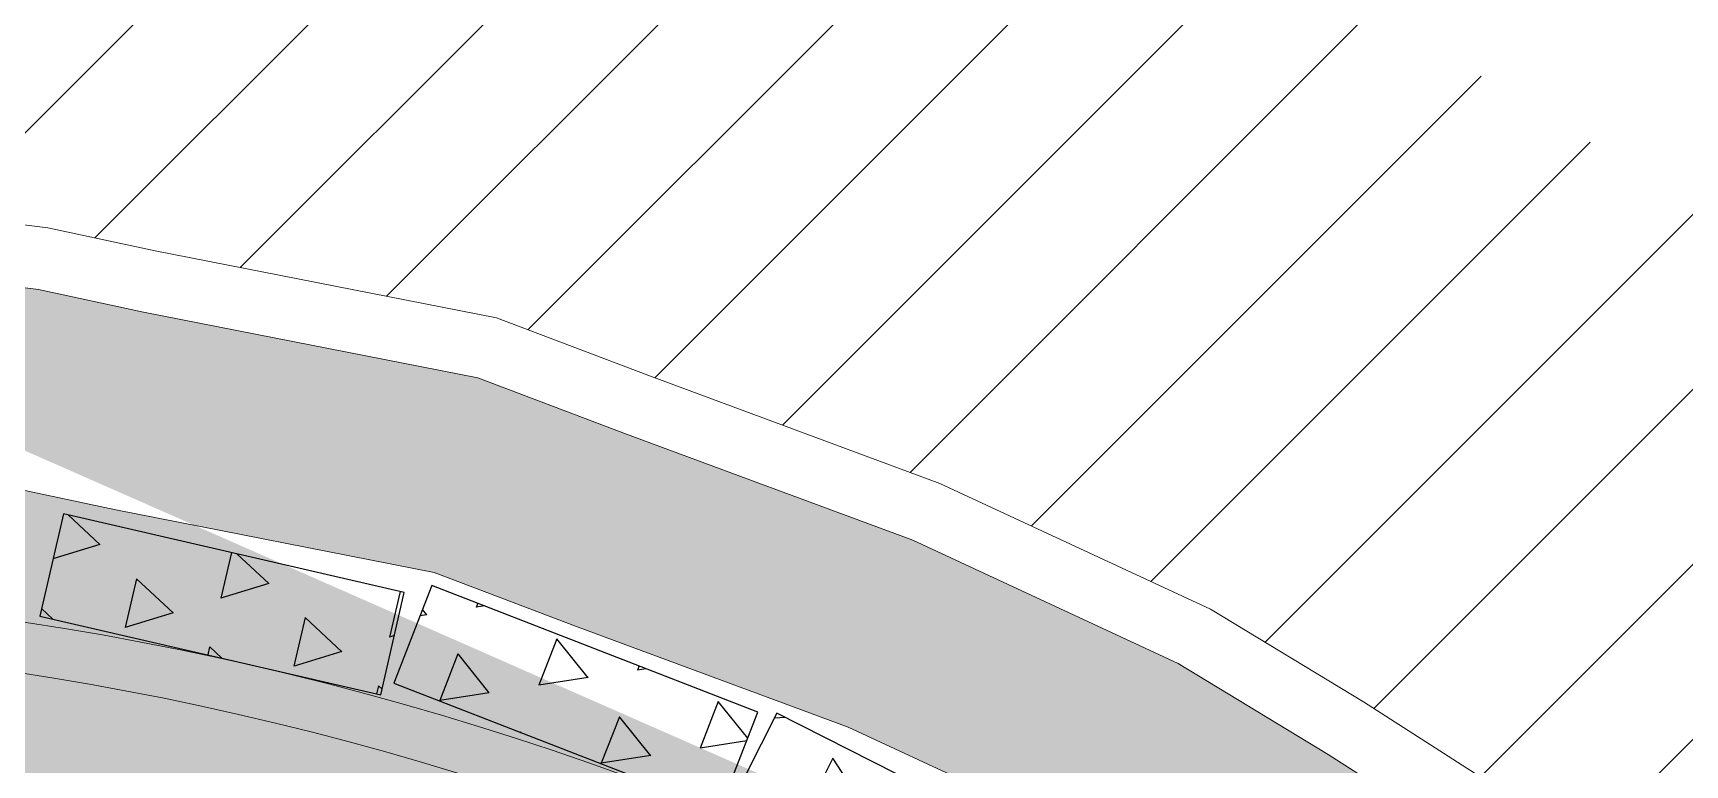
# Model space of a CAD drawing. Header units: millimetres. Extents: x -46762 to 217101, y -107409 to 31524.
# Drawn here: x 117469 to 118414, y -61217 to -60799 of the extents above; entities that cross this region are included whole.
import ezdxf

# ---------------------------------------------------------------- set-up
doc = ezdxf.new("R2010")
doc.units = ezdxf.units.MM

# ---------------------------------------------------------------- blocks, each defined once
blk = doc.blocks.new('затяж')
h = blk.add_hatch()
h.set_pattern_fill('TRIANG', scale=6, style=0)
h.set_pattern_definition([(59.99999999999999, (-60928.14965484699, 7032.150187674619), (-28.5749897581405, 49.49334591314033), [28.575, -28.575]), (120, (-60928.14965484699, 7032.150187674619), (-57.14998975814051, 5.913140350699564e-06), [28.57499999999999, -28.57499999999999]), (0, (-60942.43715484699, 7056.896887674618), (28.575, 49.49334), [28.575, -28.575])])
h.paths.add_polyline_path([(59094.13031474774, -5736.145065864868), (59094.13031474774, -5936.145065864868), (59034.13031474774, -5936.145065864868), (59034.13031474774, -5736.145065864868)])
at = {"color": 7}
blk.add_lwpolyline([(59094.13031474774, -5736.145065864868), (59094.13031474774, -5936.145065864868), (59034.13031474774, -5936.145065864868), (59034.13031474774, -5736.145065864868), (59094.13031474774, -5736.145065864868)], dxfattribs=at)

msp = doc.modelspace()

# ---------------------------------------------------------------- hatches: boundary and pattern name
at = {"lineweight": 0}
h = msp.add_hatch(dxfattribs=at)
h.set_pattern_fill('JIS_WOOD', scale=100, style=0)
h.set_pattern_definition([(45, (56195.76325502712, -58324.64049932285), (-49.99999991609842, 49.99999991609842), [])])
h.paths.add_polyline_path([(118750.6534083098, -61682.60945794475), (118752.1618696954, -61706.47995141597), (118077.335959124, -61582.50039623585), (118184.405920295, -61219.59797723568), (118348.9813645023, -61278.76440225547), (118383.5420986236, -61284.43236431377), (118372.1248235221, -61274.63384550296), (118334.618646199, -61248.08212775231), (118229.9147656879, -61180.92165640197), (118142.4009282779, -61127.81787509421), (117987.6888113358, -61055.97172512751), (117820.7092073889, -60994.17817127724), (117734.1855293716, -60961.33934482369), (117539.233634408, -60923.0274382624), (117477.9002337936, -60909.89197684226), (117359.155455072, -60895.09214854541), (117240.9472528315, -60885.11908793316), (117198.29455133, -60884.24012935422), (117155.6418498286, -60885.11908793316), (117037.4336475881, -60895.09214854541), (116918.6888688665, -60909.89197684226), (116857.355468252, -60923.0274382624), (116662.4035732884, -60961.33934482369), (116575.8798952712, -60994.17817127724), (116408.9002913243, -61055.97172512751), (116254.1881743822, -61127.81787509421), (116166.6743369722, -61180.92165640197), (116061.9704564611, -61248.08212775231), (116024.464279138, -61274.63384550296), (115880.6917520873, -61398.02211444307), (115850.9996498785, -61402.70744725284), (115825.9955316629, -61426.13584033466), (115813.4934725552, -61457.37323670161), (115669.3123174432, -61608.66463535051), (115676.0019449586, -61646.55016244807), (115575.6598376048, -61766.89325899729), (115459.709175726, -61931.80736048106), (115350.4481413626, -62114.5502097451), (115267.9444643723, -62301.7505053092), (115202.6884649063, -62461.55220290623), (115141.0438384059, -62654.33104957284), (115089.3423026176, -62924.61897410438), (115063.5134358043, -63258.64457685377), (115063.5134358043, -64263.94048848236), (119333.0756668558, -64263.94048848236), (119333.0756668558, -63258.64457685377), (119307.2468000424, -62924.61897410438), (119255.5452642542, -62654.33104957284), (119193.9006377538, -62461.55220290623), (119128.6446382878, -62301.7505053092), (119046.1409612974, -62114.5502097451), (118936.8799269341, -61931.80736048106), (118820.9292650552, -61766.89325899729)])
h.paths.add_polyline_path([(119046.055732599, -64581.17296892763), (119653.2928341847, -64452.10073849611), (119653.2928341847, -64132.12816369134), (119333.0756668558, -64200.19242376649), (119333.0756668558, -63258.64457685383), (119307.2468000425, -62924.61897410447), (119255.5452642542, -62654.33104957284), (119193.9006377537, -62461.55220290615), (119128.6446382877, -62301.75050530936), (119046.1409612975, -62114.55020974522), (118936.8799269341, -61931.80736048109), (118820.9292650552, -61766.89325899728), (118750.6534083098, -61682.60945794472), (118752.1618696954, -61706.47995141597), (118077.335959124, -61582.50039623585), (118184.405920295, -61219.59797723568), (118348.9813645024, -61278.76440225548), (118383.5420986236, -61284.43236431377), (118372.1248235221, -61274.63384550291), (118362.1478556018, -61267.57085867964), (118440.5054303993, -61280.4215047155), (118620.1096206667, -61100.1441849437), (118698.3943887555, -61113.04402718857), (118548.1993643509, -60984.14385102234), (118505.0672604293, -60953.60937560909), (118384.6577978416, -60876.37483355621), (118284.01688482, -60815.30548505228), (118106.0979503366, -60732.68241259058), (117914.0714057977, -60661.61982566275), (117814.5691760779, -60623.85517524118), (117590.3744968697, -60579.7964826957), (117519.8410861631, -60564.69070206254), (117383.2845906333, -60547.67089952116), (117247.3451580567, -60536.20187981708), (117198.29455133, -60535.19107745129), (117149.2439446033, -60536.20187981708), (117013.3045120268, -60547.67089952116), (116876.7480164969, -60564.69070206254), (116806.2146057904, -60579.7964826957), (116582.0199265822, -60623.85517524118), (116482.5176968624, -60661.61982566275), (116290.4911523234, -60732.68241259058), (116112.57221784, -60815.30548505228), (116011.9313048185, -60876.37483355621), (115891.5218422308, -60953.60937560909), (115848.3897383091, -60984.14385102234), (115683.0513322009, -61126.04036030346), (115648.9054146608, -61131.42849303471), (115620.1506787129, -61158.3711450788), (115605.773310739, -61194.29415090079), (115439.9649823601, -61368.27925934702), (115447.6580540029, -61411.84761550922), (115332.2646305461, -61550.24217654082), (115198.9213693854, -61739.89339324715), (115073.2711798675, -61950.04766990081), (114978.3919513286, -62165.32800979952), (114903.3475519427, -62349.0999620361), (114832.4562314673, -62570.7956357027), (114772.9994653108, -62881.62674891397), (114743.2962684754, -63265.75619207577), (114743.2962684754, -64581.17296892763)])
at = {"lineweight": 15}
h = msp.add_hatch(dxfattribs=at)
h.set_pattern_fill('GRAVEL', scale=10, style=0)
h.set_pattern_definition([(228.0128, (24572.1670675493, -18661.38355856139), (-2032.001726589601, -2286.002808951258), [34.1721, -3383.05]), (184.9697, (24549.3070675493, -18686.78355856139), (3048.004930617913, 253.9982075387458), [58.6405, -5805.4]), (132.5104, (24490.8870675493, -18691.86355856138), (2539.998151833169, -2794.002729246041), [41.34819999999999, -4093.47]), (267.2737, (24391.8270675493, -18755.36355856138), (253.9988970828173, 5079.998365336643), [53.40049999999999, -5286.639999999999]), (292.8337, (24389.2870675493, -18808.70355856138), (-1270.003605550191, 3048.001733005111), [52.3634, -5183.98]), (357.2737, (24409.6070675493, -18856.96355856139), (-5079.998365336643, 253.9988970828175), [53.40049999999999, -5286.639999999999]), (37.6942, (24462.9470675493, -18859.50355856138), (-3302.002086123993, -2539.997735698489), [70.61939999999998, -6991.310000000001]), (72.2553, (24518.8270675493, -18816.32355856138), (1778.00355654672, 5588.00162060364), [66.672, -6600.53]), (121.4296, (24539.1470675493, -18752.82355856138), (-2032.000523526448, 3301.996115997269), [53.5813, -5304.55]), (175.2364, (24511.2070675493, -18707.10355856139), (2793.997805305446, -253.9976162721156), [61.17129999999999, -2997.389999999999]), (222.3974, (24450.2470675493, -18702.02355856138), (-3048.000091723971, -2793.996365063697), [79.1078, -7831.68]), (138.8141, (24643.2870675493, -18757.90355856139), (-1777.998867422474, 1523.997655712401), [27.0005, -2673.06]), (171.4692, (24622.9670675493, -18740.12355856139), (3301.99495955914, -508.0012800045699), [51.36819999999998, -5085.459999999998]), (225, (24572.1670675493, -18732.50355856138), (-5.329070518200751e-14, -253.9998268700197), [35.9209, -323.289]), (203.1986, (24554.3870675493, -18702.02355856138), (1270.004282559083, 508.0022274306265), [19.3441, -1915.06]), (291.8014, (24536.6070675493, -18709.64355856138), (-254.0001781894509, 762.0004908731864), [27.3566, -1340.48]), (30.9638, (24546.7670675493, -18735.04355856138), (761.9991954808227, 508.0003958660552), [44.43199999999999, -1436.629999999999]), (161.5651, (24584.8670675493, -18712.18355856138), (508.0002318180981, -253.9996222465077), [32.1287, -771.0899999999999]), (16.38950000000001, (24389.2870675493, -18709.64355856138), (2540.001401396935, 761.9984149967804), [45.00880000000001, -4455.88]), (70.3462, (24432.4670675493, -18696.94355856139), (-1015.997168867651, -2793.9960488545), [37.7599, -3738.219999999999]), (293.1986, (24584.8670675493, -18661.38355856139), (-508.0022274306264, 1270.004282559083), [38.688, -1895.72]), (343.6105, (24600.1070675493, -18696.94355856139), (-2540.001401396935, 761.9984149967811), [45.00879999999999, -4455.879999999998]), (339.444, (24389.2870675493, -18867.12355856139), (-1270.001576425591, 507.9993836050138), [43.4035, -2126.77]), (294.7751, (24429.9270675493, -18882.36355856138), (-1269.997040362684, 2793.998702615667), [36.36719999999998, -3600.359999999999]), (66.80140000000002, (24587.4070675493, -18915.38355856139), (508.0022274306268, 1270.004282559083), [38.688, -1895.72]), (17.35400000000001, (24602.6470675493, -18879.82355856138), (-3302.000178185996, -1015.998467560563), [42.57829999999999, -4215.239999999999]), (69.444, (24462.9470675493, -18915.38355856139), (-507.9993836050144, -1270.001576425591), [21.7018, -2148.48]), (101.3099, (24572.1670675493, -18915.38355856139), (-253.9987462887348, 1015.996746090262), [12.9515, -1282.2]), (165.9638, (24569.6270675493, -18902.68355856138), (762.0005354697173, -253.9995604123641), [52.3634, -994.905]), (186.0090000000001, (24518.8270675493, -18889.98355856138), (2539.996254442795, 253.9994068547858), [48.5267, -4804.139999999999]), (303.6901, (24546.7670675493, -18757.90355856139), (-254.0000871307233, 507.999509923184), [36.6324, -879.178]), (353.1572, (24567.0870675493, -18788.38355856139), (4318.001785664343, -508.002275165484), [63.95569999999999, -6331.599999999999]), (60.94540000000001, (24630.5870675493, -18796.00355856138), (-1015.997636582909, -1777.995761083413), [26.1508, -2588.94]), (90, (24643.2870675493, -18773.14355856138), (-254, 254), [15.24, -238.76]), (120.2564, (24513.7470675493, -18882.36355856138), (1015.997846683611, -1777.999103247756), [35.2867, -3493.39]), (48.01279999999999, (24495.9670675493, -18851.88355856139), (2032.001726589601, 2286.002808951258), [68.3443, -3348.88]), (0, (24541.6870675493, -18801.08355856139), (254, 254), [66.04, -187.96]), (325.3048, (24607.7270675493, -18801.08355856139), (-2539.995599095369, 1778.000169048476), [40.161, -3975.93]), (254.0546, (24640.7470675493, -18823.94355856139), (-254.0006479701474, -1016.002420320363), [36.9829, -1812.17]), (207.646, (24630.5870675493, -18859.50355856138), (-4825.998304902272, -2540.001597472339), [60.2145, -5961.25]), (175.4261, (24577.2470675493, -18887.44355856139), (-3302.000760474751, 253.9987711219462), [63.70289999999999, -6306.579999999998]), (175.4261, (24577.2470675493, -18887.44355856139), (-3302.000760474751, 253.9987711219462), [63.70289999999999, -6306.579999999998])])
edge = h.paths.add_edge_path()
edge.add_line((115105.3718890499, -64260.77303888099), (115105.3718890499, -63247.91589665))
edge.add_line((115105.3718890499, -63247.91589665), (115130.6943074944, -62920.43981552315))
edge.add_line((115130.6943074944, -62920.43981552315), (115181.3820876789, -62655.45165421772))
edge.add_line((115181.3820876789, -62655.45165421772), (115241.8179960127, -62466.45278493673))
edge.add_line((115241.8179960127, -62466.45278493673), (115305.7944660774, -62309.78445395925))
edge.add_line((115305.7944660774, -62309.78445395925), (115386.680423911, -62126.25475242582))
edge.add_line((115386.680423911, -62126.25475242582), (115493.7990850516, -61947.0950962846))
edge.add_line((115493.7990850516, -61947.0950962846), (115607.4762045406, -61785.41460463384))
edge.add_line((115607.4762045406, -61785.41460463384), (115705.8508195933, -61667.43117664442))
edge.add_line((115705.8508195933, -61667.43117664442), (115699.2923612449, -61630.28850301935))
edge.add_line((115699.2923612449, -61630.28850301935), (115840.6464348841, -61481.96360238318))
edge.add_line((115840.6464348841, -61481.96360238318), (115852.903355578, -61451.33870398421))
edge.add_line((115852.903355578, -61451.33870398421), (115877.4171969658, -61428.36969115889))
edge.add_line((115877.4171969658, -61428.36969115889), (115906.527101092, -61423.7762276199))
edge.add_line((115906.527101092, -61423.7762276199), (116047.4805589849, -61302.80733650215))
edge.add_line((116047.4805589849, -61302.80733650215), (116084.2513210664, -61276.77624066817))
edge.add_line((116084.2513210664, -61276.77624066817), (116186.9021843126, -61210.9326413051))
edge.add_line((116186.9021843126, -61210.9326413051), (116272.7000641263, -61158.87011061121))
edge.add_line((116272.7000641263, -61158.87011061121), (116424.3786101479, -61088.43270868308))
edge.add_line((116424.3786101479, -61088.43270868308), (116588.0841042135, -61027.85079314359))
edge.add_line((116588.0841042135, -61027.85079314359), (116672.9112395245, -60995.65586524796))
edge.add_line((116672.9112395245, -60995.65586524796), (116864.0405483124, -60958.09517254081))
edge.add_line((116864.0405483124, -60958.09517254081), (116924.1713332285, -60945.21726918773))
edge.add_line((116924.1713332285, -60945.21726918773), (117040.5877829556, -60930.70763360259))
edge.add_line((117040.5877829556, -60930.70763360259), (117156.478177309, -60920.93012319843))
edge.add_line((117156.478177309, -60920.93012319843), (117198.29455133, -60920.06839910142))
edge.add_line((115205.034872968, -64260.77303888099), (115205.034872968, -63251.9129488442))
edge.add_line((115205.034872968, -63251.9129488442), (115229.1514619627, -62940.03096681862))
edge.add_line((115229.1514619627, -62940.03096681862), (115277.4255383289, -62687.66128938488))
edge.add_line((115277.4255383289, -62687.66128938488), (115334.9835462659, -62507.66236626013))
edge.add_line((115334.9835462659, -62507.66236626013), (115395.913517756, -62358.45443199587))
edge.add_line((115395.913517756, -62358.45443199587), (115472.9477633119, -62183.66424005927))
edge.add_line((115472.9477633119, -62183.66424005927), (115574.9655358267, -62013.03599611524))
edge.add_line((115574.9655358267, -62013.03599611524), (115683.2294591496, -61859.05457549548))
edge.add_line((115683.2294591496, -61859.05457549548), (115776.9195687236, -61746.68940598174))
edge.add_line((115776.9195687236, -61746.68940598174), (115770.6734179156, -61711.31543110072))
edge.add_line((115770.6734179156, -61711.31543110072), (115905.2963451911, -61570.05362097104))
edge.add_line((115905.2963451911, -61570.05362097104), (115916.9696029947, -61540.88705106726))
edge.add_line((115916.9696029947, -61540.88705106726), (115940.3161186022, -61519.01180075743))
edge.add_line((115940.3161186022, -61519.01180075743), (115968.0398368177, -61514.63707357744))
edge.add_line((115968.0398368177, -61514.63707357744), (116102.281225287, -61399.42860584625))
edge.add_line((116102.281225287, -61399.42860584625), (116137.300998698, -61374.63708600437))
edge.add_line((116137.300998698, -61374.63708600437), (116235.0637255991, -61311.92889613478))
edge.add_line((116235.0637255991, -61311.92889613478), (116316.7759920884, -61262.34553356917))
edge.add_line((116316.7759920884, -61262.34553356917), (116461.2317502042, -61195.26229363761))
edge.add_line((116461.2317502042, -61195.26229363761), (116617.1417445524, -61137.56523121905))
edge.add_line((116617.1417445524, -61137.56523121905), (116697.9294924677, -61106.90339512797))
edge.add_line((116697.9294924677, -61106.90339512797), (116879.957405599, -61071.13130683545))
edge.add_line((116879.957405599, -61071.13130683545), (116937.2248198048, -61058.86663697538))
edge.add_line((116937.2248198048, -61058.86663697538), (117048.0976290687, -61045.04793641809))
edge.add_line((117048.0976290687, -61045.04793641809), (117158.4694332147, -61035.73602174746))
edge.add_line((117158.4694332147, -61035.73602174746), (117198.29455133, -61034.91533213127))
edge.add_line((115105.3718890499, -64260.77303888099), (115205.034872968, -64260.77303888099))
edge.add_line((118272.6618777742, -61251.32682667549), (118209.6869183475, -61210.9326413051))
edge.add_line((118209.6869183475, -61210.9326413051), (118123.8890385338, -61158.87011061121))
edge.add_line((118123.8890385338, -61158.87011061121), (117972.2104925121, -61088.43270868308))
edge.add_line((117972.2104925121, -61088.43270868308), (117808.5049984465, -61027.85079314359))
edge.add_line((117808.5049984465, -61027.85079314359), (117723.6778631355, -60995.65586524796))
edge.add_line((117723.6778631355, -60995.65586524796), (117532.5485543477, -60958.09517254081))
edge.add_line((117532.5485543477, -60958.09517254081), (117472.4177694316, -60945.21726918773))
edge.add_line((117472.4177694316, -60945.21726918773), (117356.0013197045, -60930.70763360259))
edge.add_line((117356.0013197045, -60930.70763360259), (117240.1109253511, -60920.93012319843))
edge.add_line((117240.1109253511, -60920.93012319843), (117198.29455133, -60920.06839910142))
edge.add_line((118301.3469224753, -61405.46964586953), (118294.3078773731, -61399.42860584625))
edge.add_line((118294.3078773731, -61399.42860584625), (118259.2881039621, -61374.63708600437))
edge.add_line((118259.2881039621, -61374.63708600437), (118161.525377061, -61311.92889613478))
edge.add_line((118161.525377061, -61311.92889613478), (118079.8131105717, -61262.34553356917))
edge.add_line((118079.8131105717, -61262.34553356917), (117935.3573524558, -61195.26229363761))
edge.add_line((117935.3573524558, -61195.26229363761), (117779.4473581077, -61137.56523121905))
edge.add_line((117779.4473581077, -61137.56523121905), (117698.6596101924, -61106.90339512797))
edge.add_line((117698.6596101924, -61106.90339512797), (117516.6316970611, -61071.13130683545))
edge.add_line((117516.6316970611, -61071.13130683545), (117459.3642828553, -61058.86663697538))
edge.add_line((117459.3642828553, -61058.86663697538), (117348.4914735914, -61045.04793641809))
edge.add_line((117348.4914735914, -61045.04793641809), (117238.1196694453, -61035.73602174746))
edge.add_line((117238.1196694453, -61035.73602174746), (117198.29455133, -61034.91533213127))
edge.add_line((118178.6439295439, -61324.17516172514), (118368.5959032119, -61392.46468852251))
edge.add_line((118368.5959032119, -61392.46468852251), (118950.3521756387, -61487.87274518359))
edge.add_line((118950.3521756387, -61487.87274518359), (118983.6967300038, -61505.51565924159))
edge.add_line((118983.6967300038, -61505.51565924159), (120137.975414228, -61266.90110561571))
edge.add_line((118272.6618777742, -61251.32682667549), (118348.9813645023, -61278.76440225547))
edge.add_line((118348.9813645023, -61278.76440225547), (118930.7376369291, -61374.17245891655))
edge.add_line((118930.7376369291, -61374.17245891655), (118964.0821912943, -61391.81537297455))
edge.add_line((118964.0821912943, -61391.81537297455), (120094.5353447346, -61158.12607567594))
edge.add_line((120094.5353447346, -61158.12607567594), (120118.5114395527, -61270.92473326508))

# ---------------------------------------------------------------- linework, layer by layer
at = {"color": 7, "lineweight": 0}
for points in [[(118362.1478556018, -61267.57085867965), (118334.618646199, -61248.08212775231), (118229.9147656879, -61180.92165640197), (118142.4009282779, -61127.81787509421), (117987.6888113358, -61055.97172512751), (117820.7092073889, -60994.17817127724), (117734.1855293716, -60961.33934482369), (117539.233634408, -60923.0274382624), (117477.9002337936, -60909.89197684226), (117359.155455072, -60895.09214854541), (117240.9472528315, -60885.11908793316), (117198.29455133, -60884.24012935422)], [(118272.6618777742, -61251.32682667549), (118209.6869183475, -61210.9326413051), (118123.8890385338, -61158.87011061121), (117972.2104925121, -61088.43270868308), (117808.5049984465, -61027.85079314359), (117723.6778631355, -60995.65586524796), (117532.5485543477, -60958.09517254081), (117472.4177694316, -60945.21726918773), (117356.0013197045, -60930.70763360259), (117240.1109253511, -60920.93012319843), (117198.29455133, -60920.06839910142)], [(118301.3469224753, -61405.46964586953), (118294.3078773731, -61399.42860584625), (118259.2881039621, -61374.63708600437), (118161.525377061, -61311.92889613478), (118079.8131105717, -61262.34553356917), (117935.3573524558, -61195.26229363761), (117779.4473581077, -61137.56523121905), (117698.6596101924, -61106.90339512797), (117516.6316970611, -61071.13130683545), (117459.3642828553, -61058.86663697538), (117348.4914735914, -61045.04793641809), (117238.1196694453, -61035.73602174746), (117198.29455133, -61034.91533213127)]]:
    msp.add_lwpolyline(points, dxfattribs=at)
at = {"color": 7, "lineweight": 15}
for radius, start in [(1773, 48.31431862776311), (1744, 48.44108298929038)]:
    msp.add_arc((117198.29455133, -62888.20184976245), radius, start, 140.3499999996694, dxfattribs=at)

# ---------------------------------------------------------------- block references
at = {"color": 7, "lineweight": 15, "xscale": -1}
for p, rotation in [((125168.0187690667, -2260.747154251243), 77.00910032863574), ((133738.4907120488, -4012.512505319712), 68.75891754181878), ((139452.0754904347, -5931.585781004324), 63.13744271599886)]:
    msp.add_blockref('затяж', p, dxfattribs=dict(at, rotation=rotation))

doc.saveas('drawing.dxf')
